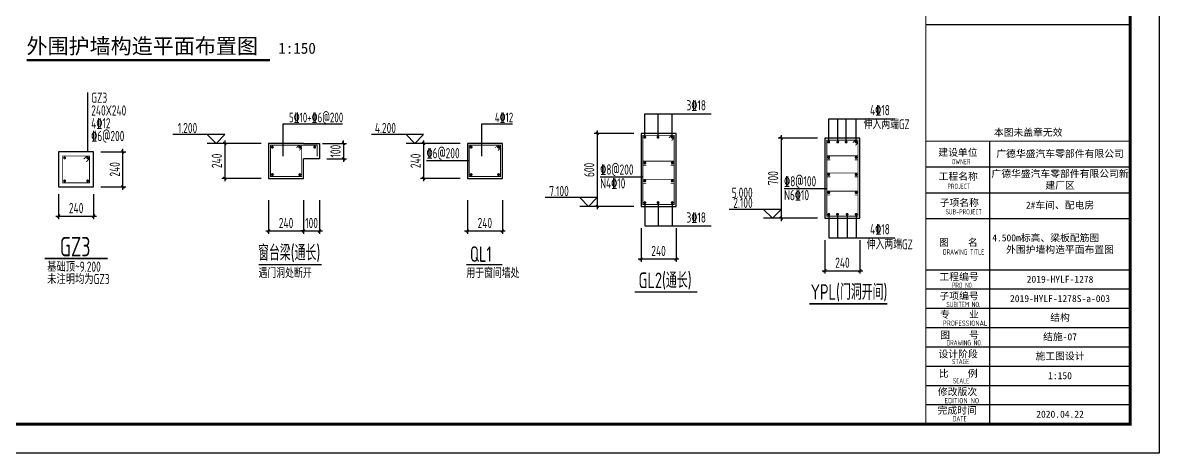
# Model space of a CAD drawing. Header units: millimetres. Extents: x 4533265 to 4958735, y 18976699 to 19555898.
# Drawn here: x 4704558 to 4762974, y 19271525 to 19293632 of the extents above; entities that cross this region are included whole.
import ezdxf
from ezdxf.enums import TextEntityAlignment as Align

# ---------------------------------------------------------------- set-up
doc = ezdxf.new("R2010")
doc.units = ezdxf.units.MM
doc.header["$LTSCALE"] = 1000
doc.header["$MEASUREMENT"] = 0
doc.layers.get('Defpoints').update_dxf_attribs({"color": 1})
for name, color, linetype in [('3T_WOOD', 21, 'Continuous'), ('BEAM_DE', 7, 'Continuous'), ('BEAM_DE_DIM', 3, 'Continuous'), ('BEAM_DE_NUM', 7, 'Continuous'), ('BEAM_DE_REIN', 1, 'Continuous'), ('BEAM_DE_TEXT', 7, 'Continuous'), ('COLU_DE', 7, 'Continuous'), ('COLU_DE_DIM', 3, 'Continuous'), ('COLU_DE_NUM', 7, 'Continuous'), ('COLU_DE_REIN', 1, 'Continuous'), ('COLU_DE_TEXT', 7, 'Continuous'), ('DIM_SYMB', 165, 'Continuous'), ('PUB_TEXT', 7, 'Continuous'), ('PUB_TITLE', 4, 'Continuous'), ('THIN', 7, 'Continuous'), ('TK', 4, 'Continuous'), ('梁集中标注', 2, 'Continuous')]:
    doc.layers.add(name, color=color, linetype=linetype)
doc.styles.add('_TCH_DYN', font='')
doc.styles.add('TSSD_Dimension', font='Tssdeng.shx', dxfattribs={"width": 0.7, "bigfont": 'hztxt.shx'})
doc.styles.add('TSSD_Label', font='tssdeng.shx', dxfattribs={"width": 0.7, "bigfont": 'hztxt.shx'})
doc.styles.add('TSSD_REIN', font='tssdeng.shx', dxfattribs={"width": 0.7, "bigfont": 'tssdchn.shx'})
doc.styles.add('图签宋体', font='', dxfattribs={"height": 300})
doc.styles.get('_TCH_DYN').set_extended_font_data('SimSun')
doc.styles.get('图签宋体').set_extended_font_data('NSimSun')
doc.dimstyles.new('TSSD_20_150', dxfattribs={"dimtxt": 525, "dimasz": 150, "dimexe": 150, "dimexo": 375, "dimgap": 150, "dimtad": 1, "dimdec": 0, "dimlfac": 0.133333, "dimzin": 0, "dimdsep": 46, "dimtxsty": 'TSSD_Dimension', "dimblk": 'ARCHTICK', "dimblk1": 'ARCHTICK', "dimblk2": 'ARCHTICK', "dimcen": 0, "dimdle": 150, "dimclrt": 7, "dimadec": 0, "dimazin": 0, "dimtfac": 1, "dimtdec": 0, "dimtix": 1, "dimtmove": 2, "dimatfit": 3, "dimfxl": 0, "dimtolj": 1, "dimtzin": 0, "dimarcsym": 0})

# ---------------------------------------------------------------- blocks, each defined once
blk = doc.blocks.new('_ArchTick')
at = {"color": 0, "linetype": 'ByBlock', "const_width": 0.4}
blk.add_lwpolyline([(-0.5, -0.5), (0.5, 0.5)], dxfattribs=at)
blk = doc.blocks.new('*D259')
at = {"layer": 'BEAM_DE_DIM', "color": 0, "lineweight": -2}
for p, q in [((4717195, 19284515), (4717195, 19282790)), ((4718995, 19284515), (4718995, 19282790)), ((4717045, 19282940), (4719145, 19282940))]:
    blk.add_line(p, q, dxfattribs=at)
at = {"layer": 'Defpoints', "color": 0}
for p in [(4717195, 19284890), (4718995, 19284890), (4718995, 19282940)]:
    blk.add_point(p, dxfattribs=at)
at = {"layer": 'BEAM_DE_DIM', "color": 0, "lineweight": -2, "xscale": 150, "yscale": 150, "zscale": 150, "rotation": 180}
blk.add_blockref('_ArchTick', (4717195, 19282940), dxfattribs=at)
at = {"layer": 'BEAM_DE_DIM', "color": 0, "lineweight": -2, "xscale": 150, "yscale": 150, "zscale": 150}
blk.add_blockref('_ArchTick', (4718995, 19282940), dxfattribs=at)
at = {"layer": 'BEAM_DE_DIM', "color": 7, "insert": (4718095, 19283352), "char_height": 525, "attachment_point": 5, "style": 'TSSD_Dimension'}
blk.add_mtext('\\A1;240', dxfattribs=at)
blk = doc.blocks.new('*D260')
at = {"layer": 'BEAM_DE_DIM', "color": 0, "lineweight": -2}
for p, q in [((4714945, 19287590), (4714945, 19285490)), ((4716820, 19287440), (4714795, 19287440)), ((4716820, 19285640), (4714795, 19285640))]:
    blk.add_line(p, q, dxfattribs=at)
at = {"layer": 'Defpoints', "color": 0}
for p in [(4717195, 19287440), (4714945, 19285640), (4717195, 19285640)]:
    blk.add_point(p, dxfattribs=at)
at = {"layer": 'BEAM_DE_DIM', "color": 0, "lineweight": -2, "xscale": 150, "yscale": 150, "zscale": 150}
for p, rotation in [((4714945, 19287440), 90), ((4714945, 19285640), 270)]:
    blk.add_blockref('_ArchTick', p, dxfattribs=dict(at, rotation=rotation))
at = {"layer": 'BEAM_DE_DIM', "color": 7, "insert": (4714533, 19286540), "char_height": 525, "attachment_point": 5, "rotation": 90, "style": 'TSSD_Dimension'}
blk.add_mtext('\\A1;240', dxfattribs=at)
blk = doc.blocks.new('_reinbk')
blk.add_line((0, 0), (0, 0))
blk = doc.blocks.new('*D261')
at = {"layer": 'BEAM_DE_DIM', "color": 0, "lineweight": -2}
for p, q in [((4745789, 19282473), (4745789, 19280748)), ((4747589, 19282473), (4747589, 19280748)), ((4745639, 19280898), (4747739, 19280898))]:
    blk.add_line(p, q, dxfattribs=at)
at = {"layer": 'Defpoints', "color": 0}
for p in [(4745789, 19282848), (4747589, 19282848), (4747589, 19280898)]:
    blk.add_point(p, dxfattribs=at)
at = {"layer": 'BEAM_DE_DIM', "color": 0, "lineweight": -2, "xscale": 150, "yscale": 150, "zscale": 150, "rotation": 180}
blk.add_blockref('_ArchTick', (4745789, 19280898), dxfattribs=at)
at = {"layer": 'BEAM_DE_DIM', "color": 0, "lineweight": -2, "xscale": 150, "yscale": 150, "zscale": 150}
blk.add_blockref('_ArchTick', (4747589, 19280898), dxfattribs=at)
at = {"layer": 'BEAM_DE_DIM', "color": 7, "insert": (4746689, 19281310), "char_height": 525, "attachment_point": 5, "style": 'TSSD_Dimension'}
blk.add_mtext('\\A1;240', dxfattribs=at)
blk = doc.blocks.new('*D262')
at = {"layer": 'BEAM_DE_DIM', "color": 0, "lineweight": -2}
for p, q in [((4745414, 19287701), (4743389, 19287701)), ((4743539, 19287851), (4743539, 19283448)), ((4745414, 19283598), (4743389, 19283598))]:
    blk.add_line(p, q, dxfattribs=at)
at = {"layer": 'Defpoints', "color": 0}
for p in [(4745789, 19287701), (4743539, 19283598), (4745789, 19283598)]:
    blk.add_point(p, dxfattribs=at)
at = {"layer": 'BEAM_DE_DIM', "color": 0, "lineweight": -2, "xscale": 150, "yscale": 150, "zscale": 150}
for p, rotation in [((4743539, 19287701), 90), ((4743539, 19283598), 270)]:
    blk.add_blockref('_ArchTick', p, dxfattribs=dict(at, rotation=rotation))
at = {"layer": 'BEAM_DE_DIM', "color": 7, "insert": (4743127, 19285650), "char_height": 525, "attachment_point": 5, "rotation": 90, "style": 'TSSD_Dimension'}
blk.add_mtext('\\A1;700', dxfattribs=at)
blk = doc.blocks.new('GeYuanFrame_36707042', base_point=(18.76, 4.34))
at = {"layer": 'PUB_TITLE'}
blk.add_lwpolyline([(628.76, 14.34), (628.76, 111.14)], dxfattribs=at)
at = {"layer": 'TK'}
for p, q in [((606.76, 102.34), (676.76, 102.34)), ((606.76, 93.54), (676.76, 93.54)), ((606.76, 84.74), (628.76, 84.74)), ((606.76, 84.74), (676.76, 84.74)), ((606.76, 67.18), (676.76, 67.18)), ((606.76, 67.14), (676.76, 67.14)), ((606.76, 60.58), (676.76, 60.58)), ((606.76, 53.98), (676.76, 53.98)), ((606.76, 47.38), (676.76, 47.38)), ((606.76, 40.78), (676.76, 40.78)), ((606.76, 34.18), (676.76, 34.18)), ((606.76, 27.58), (676.76, 27.58)), ((606.76, 20.98), (676.76, 20.98)), ((606.76, 14.34), (676.76, 14.34))]:
    blk.add_line(p, q, dxfattribs=at)
for points in [[(18.76, 424.34), (686.76, 424.34), (686.76, 4.34), (18.76, 4.34), (18.76, 424.34)], [(606.76, 151.14), (676.76, 151.14)]]:
    blk.add_lwpolyline(points, dxfattribs=at)
at = {"layer": 'TK', "const_width": 1}
blk.add_lwpolyline([(676.76, 414.34), (43.76, 414.34), (43.76, 14.34), (676.76, 14.34)], close=True, dxfattribs=at)
at = {"layer": 'TK'}
for points, const_width in [([(606.76, 414.34), (606.76, 14.34)], 0.4), ([(606.76, 111.14), (676.76, 111.14)], 0.35), ([(606.76, 67.18), (676.76, 67.18)], 0.35)]:
    blk.add_lwpolyline(points, dxfattribs=dict(at, const_width=const_width))
at = {"layer": 'TK', "style": '图签宋体'}
for s, p in [('本图未盖章无效', (630.1, 113.01)), ('建设单位', (611.06, 106.14)), ('工程名称', (611.14, 97.93)), ('子项名称', (611.52, 88.95)), ('图    名', (611.3, 75.3)), ('工程编号', (611.44, 63.58)), ('子项编号', (611.44, 57)), ('专    业', (611.68, 50.69)), ('图    号', (611.69, 43.58)), ('设计阶段', (611.12, 37.12)), ('比    例', (611.26, 30.44)), ('修改版次', (610.91, 24.22)), ('完成时间', (610.79, 17.83))]:
    blk.add_text(s, height=2.4, dxfattribs=at).set_placement(p)
at = {"layer": 'TK', "style": 'TSSD_REIN'}
for s, width, p in [('OWNER', 0.7, (615.65, 103.29)), ('PROJECT', 0.7, (614.19, 94.83)), ('SUB-PROJECT', 0.7, (613.53, 86.11)), ('DRAWING TITLE', 0.7, (612.64, 72.34)), ('PRO N0.', 0.7, (615.68, 60.96)), ('SUBITEM NO.', 0.7, (613.82, 54.39)), ('PROFESSIONAL', 0.8, (612.55, 47.95)), ('DRAWING NO.', 0.7, (613.86, 41.26)), ('STAGE', 0.7, (615.76, 34.84)), ('SCALE', 0.7, (616.05, 28.23)), ('EDITION NO.', 0.8, (613.2, 21.45)), ('DATE', 0.7, (616, 15.26))]:
    blk.add_text(s, height=1.8, dxfattribs=dict(at, width=width)).set_placement(p)
at = {"layer": 'TK', "char_height": 2.4, "width": 48, "attachment_point": 5, "style": '图签宋体'}
for s, insert in [('广德华盛汽车零部件有限公司', (652.76, 106.74)), ('广德华盛汽车零部件有限公司新建厂区', (652.76, 97.94)), ('2#车间、配电房', (652.76, 89.14)), ('4.500m标高、梁板配筋图        外围护墙构造平面布置图', (652.76, 75.94)), ('2019-HYLF-1278', (652.76, 63.88)), ('2019-HYLF-1278S-a-003', (652.76, 57.28)), ('结构', (652.76, 50.68)), ('结施-07', (652.76, 44.08)), ('施工图设计', (652.76, 37.48)), ('1:150', (652.76, 30.88)), ('2020.04.22', (652.76, 17.69))]:
    blk.add_mtext(s, dxfattribs=dict(at, insert=insert))
blk = doc.blocks.new('*D265')
at = {"layer": 'COLU_DE_DIM', "color": 0, "lineweight": -2}
for p, q in [((4708579, 19287002), (4709854, 19287002)), ((4709704, 19285052), (4709704, 19287152)), ((4708579, 19285202), (4709854, 19285202))]:
    blk.add_line(p, q, dxfattribs=at)
at = {"layer": 'Defpoints', "color": 0}
for p in [(4708204, 19287002), (4709704, 19287002), (4708204, 19285202)]:
    blk.add_point(p, dxfattribs=at)
at = {"layer": 'COLU_DE_DIM', "color": 0, "lineweight": -2, "xscale": 150, "yscale": 150, "zscale": 150}
for p, rotation in [((4709704, 19287002), 90), ((4709704, 19285202), 270)]:
    blk.add_blockref('_ArchTick', p, dxfattribs=dict(at, rotation=rotation))
at = {"layer": 'COLU_DE_DIM', "color": 7, "insert": (4709291, 19286102), "char_height": 525, "attachment_point": 5, "rotation": 90, "style": 'TSSD_Dimension'}
blk.add_mtext('\\A1;240', dxfattribs=at)
blk = doc.blocks.new('*D266')
at = {"layer": 'COLU_DE_DIM', "color": 0, "lineweight": -2}
for p, q in [((4706404, 19284827), (4706404, 19283552)), ((4708204, 19284827), (4708204, 19283552)), ((4706254, 19283702), (4708354, 19283702))]:
    blk.add_line(p, q, dxfattribs=at)
at = {"layer": 'Defpoints', "color": 0}
for p in [(4706404, 19285202), (4708204, 19285202), (4708204, 19283702)]:
    blk.add_point(p, dxfattribs=at)
at = {"layer": 'COLU_DE_DIM', "color": 0, "lineweight": -2, "xscale": 150, "yscale": 150, "zscale": 150, "rotation": 180}
blk.add_blockref('_ArchTick', (4706404, 19283702), dxfattribs=at)
at = {"layer": 'COLU_DE_DIM', "color": 0, "lineweight": -2, "xscale": 150, "yscale": 150, "zscale": 150}
blk.add_blockref('_ArchTick', (4708204, 19283702), dxfattribs=at)
at = {"layer": 'COLU_DE_DIM', "color": 7, "insert": (4707304, 19284114), "char_height": 525, "attachment_point": 5, "style": 'TSSD_Dimension'}
blk.add_mtext('\\A1;240', dxfattribs=at)
blk = doc.blocks.new('*D267')
at = {"layer": 'BEAM_DE_DIM', "color": 0, "lineweight": -2}
for p, q in [((4721047, 19287440), (4721047, 19287590)), ((4719969, 19287440), (4721197, 19287440)), ((4721047, 19287440), (4721047, 19286637)), ((4720189, 19286637), (4721197, 19286637)), ((4721047, 19286637), (4721047, 19286487))]:
    blk.add_line(p, q, dxfattribs=at)
at = {"layer": 'Defpoints', "color": 0}
for p in [(4719594, 19287440), (4719814, 19286637), (4721047, 19286637)]:
    blk.add_point(p, dxfattribs=at)
at = {"layer": 'BEAM_DE_DIM', "color": 0, "lineweight": -2, "xscale": 150, "yscale": 150, "zscale": 150}
for p, rotation in [((4721047, 19287440), 270), ((4721047, 19286637), 90)]:
    blk.add_blockref('_ArchTick', p, dxfattribs=dict(at, rotation=rotation))
at = {"layer": 'BEAM_DE_DIM', "color": 7, "insert": (4720635, 19287038), "char_height": 525, "attachment_point": 5, "rotation": 90, "style": 'TSSD_Dimension'}
blk.add_mtext('\\A1;100', dxfattribs=at)
blk = doc.blocks.new('*D268')
at = {"layer": 'BEAM_DE_DIM', "color": 0, "lineweight": -2}
for p, q in [((4718995, 19284515), (4718995, 19282790)), ((4719814, 19284515), (4719814, 19282790)), ((4718995, 19282940), (4718845, 19282940)), ((4718995, 19282940), (4719814, 19282940)), ((4719814, 19282940), (4719964, 19282940))]:
    blk.add_line(p, q, dxfattribs=at)
at = {"layer": 'Defpoints', "color": 0}
for p in [(4718995, 19284890), (4719814, 19284890), (4719814, 19282940)]:
    blk.add_point(p, dxfattribs=at)
at = {"layer": 'BEAM_DE_DIM', "color": 0, "lineweight": -2, "xscale": 150, "yscale": 150, "zscale": 150}
blk.add_blockref('_ArchTick', (4718995, 19282940), dxfattribs=at)
at = {"layer": 'BEAM_DE_DIM', "color": 0, "lineweight": -2, "xscale": 150, "yscale": 150, "zscale": 150, "rotation": 180}
blk.add_blockref('_ArchTick', (4719814, 19282940), dxfattribs=at)
at = {"layer": 'BEAM_DE_DIM', "color": 7, "insert": (4719405, 19283352), "char_height": 525, "attachment_point": 5, "style": 'TSSD_Dimension'}
blk.add_mtext('\\A1;100', dxfattribs=at)
blk = doc.blocks.new('*D269')
at = {"layer": 'BEAM_DE_DIM', "color": 0, "lineweight": -2}
for p, q in [((4736337, 19283076), (4736337, 19281351)), ((4738137, 19283076), (4738137, 19281351)), ((4736187, 19281501), (4738287, 19281501))]:
    blk.add_line(p, q, dxfattribs=at)
at = {"layer": 'Defpoints', "color": 0}
for p in [(4736337, 19283451), (4738137, 19283451), (4738137, 19281501)]:
    blk.add_point(p, dxfattribs=at)
at = {"layer": 'BEAM_DE_DIM', "color": 0, "lineweight": -2, "xscale": 150, "yscale": 150, "zscale": 150, "rotation": 180}
blk.add_blockref('_ArchTick', (4736337, 19281501), dxfattribs=at)
at = {"layer": 'BEAM_DE_DIM', "color": 0, "lineweight": -2, "xscale": 150, "yscale": 150, "zscale": 150}
blk.add_blockref('_ArchTick', (4738137, 19281501), dxfattribs=at)
at = {"layer": 'BEAM_DE_DIM', "color": 7, "insert": (4737237, 19281913), "char_height": 525, "attachment_point": 5, "style": 'TSSD_Dimension'}
blk.add_mtext('\\A1;240', dxfattribs=at)
blk = doc.blocks.new('*D270')
at = {"layer": 'BEAM_DE_DIM', "color": 0, "lineweight": -2}
for p, q in [((4735962, 19287951), (4733937, 19287951)), ((4734087, 19288101), (4734087, 19284051)), ((4735962, 19284201), (4733937, 19284201))]:
    blk.add_line(p, q, dxfattribs=at)
at = {"layer": 'Defpoints', "color": 0}
for p in [(4736337, 19287951), (4734087, 19284201), (4736337, 19284201)]:
    blk.add_point(p, dxfattribs=at)
at = {"layer": 'BEAM_DE_DIM', "color": 0, "lineweight": -2, "xscale": 150, "yscale": 150, "zscale": 150}
for p, rotation in [((4734087, 19287951), 90), ((4734087, 19284201), 270)]:
    blk.add_blockref('_ArchTick', p, dxfattribs=dict(at, rotation=rotation))
at = {"layer": 'BEAM_DE_DIM', "color": 7, "insert": (4733675, 19286076), "char_height": 525, "attachment_point": 5, "rotation": 90, "style": 'TSSD_Dimension'}
blk.add_mtext('\\A1;600', dxfattribs=at)
blk = doc.blocks.new('*D317')
at = {"layer": 'BEAM_DE_DIM', "color": 0, "lineweight": -2}
for p, q in [((4727411, 19284515), (4727411, 19282790)), ((4729211, 19284515), (4729211, 19282790)), ((4727261, 19282940), (4729361, 19282940))]:
    blk.add_line(p, q, dxfattribs=at)
at = {"layer": 'Defpoints', "color": 0}
for p in [(4727411, 19284890), (4729211, 19284890), (4729211, 19282940)]:
    blk.add_point(p, dxfattribs=at)
at = {"layer": 'BEAM_DE_DIM', "color": 0, "lineweight": -2, "xscale": 150, "yscale": 150, "zscale": 150, "rotation": 180}
blk.add_blockref('_ArchTick', (4727411, 19282940), dxfattribs=at)
at = {"layer": 'BEAM_DE_DIM', "color": 0, "lineweight": -2, "xscale": 150, "yscale": 150, "zscale": 150}
blk.add_blockref('_ArchTick', (4729211, 19282940), dxfattribs=at)
at = {"layer": 'BEAM_DE_DIM', "color": 7, "insert": (4728311, 19283352), "char_height": 525, "attachment_point": 5, "style": 'TSSD_Dimension'}
blk.add_mtext('\\A1;240', dxfattribs=at)
blk = doc.blocks.new('*D318')
at = {"layer": 'BEAM_DE_DIM', "color": 0, "lineweight": -2}
for p, q in [((4725161, 19287590), (4725161, 19285490)), ((4727036, 19287440), (4725011, 19287440)), ((4727036, 19285640), (4725011, 19285640))]:
    blk.add_line(p, q, dxfattribs=at)
at = {"layer": 'Defpoints', "color": 0}
for p in [(4727411, 19287440), (4725161, 19285640), (4727411, 19285640)]:
    blk.add_point(p, dxfattribs=at)
at = {"layer": 'BEAM_DE_DIM', "color": 0, "lineweight": -2, "xscale": 150, "yscale": 150, "zscale": 150}
for p, rotation in [((4725161, 19287440), 90), ((4725161, 19285640), 270)]:
    blk.add_blockref('_ArchTick', p, dxfattribs=dict(at, rotation=rotation))
at = {"layer": 'BEAM_DE_DIM', "color": 7, "insert": (4724748, 19286540), "char_height": 525, "attachment_point": 5, "rotation": 90, "style": 'TSSD_Dimension'}
blk.add_mtext('\\A1;240', dxfattribs=at)

msp = doc.modelspace()

# ---------------------------------------------------------------- linework, layer by layer
at = {"layer": 'BEAM_DE'}
for p, q in [((4738137.3, 19287950.6), (4736337.3, 19287950.6)), ((4736337.3, 19287950.6), (4736337.3, 19284200.6)), ((4738137.3, 19284200.6), (4738137.3, 19287950.6)), ((4747589.2, 19287701.4), (4745789.2, 19287701.4)), ((4745789.2, 19287701.4), (4745789.2, 19283597.7)), ((4747589.2, 19283597.7), (4747589.2, 19287701.4)), ((4718995.2, 19287439.9), (4717195.2, 19287439.9)), ((4717195.2, 19287439.9), (4717195.2, 19285639.9)), ((4718995.2, 19287439.9), (4719813.8, 19287439.9)), ((4719813.8, 19287439.9), (4719813.8, 19286636.9)), ((4729210.7, 19287439.9), (4727410.7, 19287439.9)), ((4727410.7, 19287439.9), (4727410.7, 19285639.9)), ((4729210.7, 19285639.9), (4729210.7, 19287439.9)), ((4718995.2, 19285639.9), (4718995.2, 19286636.9)), ((4719813.8, 19286636.9), (4718995.2, 19286636.9)), ((4717195.2, 19285639.9), (4718995.2, 19285639.9)), ((4727410.7, 19285639.9), (4729210.7, 19285639.9)), ((4736337.3, 19284200.6), (4738137.3, 19284200.6)), ((4745789.2, 19283597.7), (4747589.2, 19283597.7))]:
    msp.add_line(p, q, dxfattribs=at)
at = {"layer": 'BEAM_DE_REIN', "const_width": 45}
for points in [[(4738039.8, 19287853.1), (4738039.8, 19284298.1), (4736434.8, 19284298.1), (4736434.8, 19287853.1), (4738039.8, 19287853.1)], [(4737774.6, 19287725.8), (4737901.9, 19287853.1)], [(4738039.8, 19287715.2), (4737912.5, 19287587.9)], [(4747491.7, 19287603.9), (4747491.7, 19283695.2), (4745886.7, 19283695.2), (4745886.7, 19287603.9), (4747491.7, 19287603.9)], [(4747226.5, 19287476.6), (4747353.8, 19287603.9)], [(4718897.7, 19287342.4), (4718897.7, 19285737.4), (4717292.7, 19285737.4), (4717292.7, 19287342.4), (4718897.7, 19287342.4)], [(4718632.6, 19287215.1), (4718759.9, 19287342.4)], [(4718897.7, 19287204.5), (4718770.5, 19287077.3)], [(4718897.7, 19287342.4), (4719691.7, 19287342.4), (4719691.7, 19286769.2)], [(4729113.2, 19287342.4), (4729113.2, 19285737.4), (4727508.2, 19285737.4), (4727508.2, 19287342.4), (4729113.2, 19287342.4)], [(4728848, 19287215.1), (4728975.3, 19287342.4)], [(4729113.2, 19287204.5), (4728985.9, 19287077.3)], [(4747491.7, 19287466), (4747364.4, 19287338.7)], [(4736434.8, 19286521.3), (4738039.8, 19286521.3)], [(4745886.7, 19286794.9), (4747491.7, 19286794.9)], [(4745886.7, 19286592.4), (4746061.3, 19286592.4)], [(4747317, 19286592.4), (4747491.7, 19286592.4)], [(4736434.8, 19286318.8), (4736609.4, 19286318.8)], [(4737865.1, 19286318.8), (4738039.8, 19286318.8)], [(4745886.7, 19285918.4), (4747491.7, 19285918.4)], [(4736434.8, 19285591.1), (4738039.8, 19285591.1)], [(4736434.8, 19285388.6), (4736609.4, 19285388.6)], [(4737865.1, 19285388.6), (4738039.8, 19285388.6)], [(4745886.7, 19285715.9), (4746061.3, 19285715.9)], [(4747317, 19285715.9), (4747491.7, 19285715.9)], [(4745886.7, 19284988.1), (4747491.7, 19284988.1)], [(4745886.7, 19284785.7), (4746061.3, 19284785.7)], [(4747317, 19284785.7), (4747491.7, 19284785.7)]]:
    msp.add_lwpolyline(points, dxfattribs=at)
at = {"layer": 'BEAM_DE_REIN', "const_width": 75}
for points in [[(4736494.8, 19287755.6, 1), (4736569.8, 19287755.6, 1)], [(4737172.6, 19287755.6, 1), (4737247.6, 19287755.6, 1)], [(4737904.8, 19287755.6, 1), (4737979.8, 19287755.6, 1)], [(4745946.7, 19287506.4, 1), (4746021.7, 19287506.4, 1)], [(4746410.7, 19287506.4, 1), (4746485.7, 19287506.4, 1)], [(4746840.3, 19287506.4, 1), (4746915.3, 19287506.4, 1)], [(4747356.7, 19287506.4, 1), (4747431.7, 19287506.4, 1)], [(4717352.7, 19287244.9, 1), (4717427.7, 19287244.9, 1)], [(4718762.7, 19287244.9, 1), (4718837.7, 19287244.9, 1)], [(4719526.8, 19287244.9, 1), (4719601.8, 19287244.9, 1)], [(4727568.2, 19287244.9, 1), (4727643.2, 19287244.9, 1)], [(4728978.2, 19287244.9, 1), (4729053.2, 19287244.9, 1)], [(4736494.8, 19286439.6, 1), (4736569.8, 19286439.6, 1)], [(4737904.8, 19286439.6, 1), (4737979.8, 19286439.6, 1)], [(4745946.7, 19286713.2, 1), (4746021.7, 19286713.2, 1)], [(4747356.7, 19286713.2, 1), (4747431.7, 19286713.2, 1)], [(4717352.7, 19285834.9, 1), (4717427.7, 19285834.9, 1)], [(4718762.7, 19285834.9, 1), (4718837.7, 19285834.9, 1)], [(4727568.2, 19285834.9, 1), (4727643.2, 19285834.9, 1)], [(4728978.2, 19285834.9, 1), (4729053.2, 19285834.9, 1)], [(4745946.7, 19285836.7, 1), (4746021.7, 19285836.7, 1)], [(4747356.7, 19285836.7, 1), (4747431.7, 19285836.7, 1)], [(4736494.8, 19285509.4, 1), (4736569.8, 19285509.4, 1)], [(4737904.8, 19285509.4, 1), (4737979.8, 19285509.4, 1)], [(4745946.7, 19284906.4, 1), (4746021.7, 19284906.4, 1)], [(4747356.7, 19284906.4, 1), (4747431.7, 19284906.4, 1)], [(4736494.8, 19284395.6, 1), (4736569.8, 19284395.6, 1)], [(4737174.6, 19284395.6, 1), (4737249.6, 19284395.6, 1)], [(4737904.8, 19284395.6, 1), (4737979.8, 19284395.6, 1)], [(4745946.7, 19283792.7, 1), (4746021.7, 19283792.7, 1)], [(4746397.6, 19283792.7, 1), (4746472.6, 19283792.7, 1)], [(4746889.6, 19283792.7, 1), (4746964.6, 19283792.7, 1)], [(4747356.7, 19283792.7, 1), (4747431.7, 19283792.7, 1)]]:
    msp.add_lwpolyline(points, format="xyb", close=True, dxfattribs=at)
at = {"layer": 'BEAM_DE_TEXT'}
for p, q in [((4736532.3, 19287755.6), (4736532.3, 19288955.6)), ((4736532.3, 19288955.6), (4739937.3, 19288955.6)), ((4737210.1, 19287755.6), (4737210.1, 19288955.6)), ((4737942.3, 19287755.6), (4737942.3, 19288955.6)), ((4745984.2, 19287506.4), (4745984.2, 19288706.4)), ((4745984.2, 19288706.4), (4749389.2, 19288706.4)), ((4746448.2, 19287506.4), (4746448.2, 19288706.4)), ((4746877.8, 19287506.4), (4746877.8, 19288706.4)), ((4747394.2, 19287506.4), (4747394.2, 19288706.4)), ((4717936, 19286776.5), (4717936, 19288444.9)), ((4717936, 19288444.9), (4720996.2, 19288444.9)), ((4728151.5, 19286776.5), (4728151.5, 19288444.9)), ((4728151.5, 19288444.9), (4729731.2, 19288444.9)), ((4736532.3, 19284395.6), (4736532.3, 19283195.6)), ((4737212.1, 19284395.6), (4737212.1, 19283195.6)), ((4737942.3, 19284395.6), (4737942.3, 19283195.6)), ((4745984.2, 19283792.7), (4745984.2, 19282592.7)), ((4746435.1, 19283792.7), (4746435.1, 19282592.7)), ((4746927.1, 19283792.7), (4746927.1, 19282592.7)), ((4747394.2, 19283792.7), (4747394.2, 19282592.7)), ((4736532.3, 19283195.6), (4739937.3, 19283195.6)), ((4745984.2, 19282592.7), (4749389.2, 19282592.7))]:
    msp.add_line(p, q, dxfattribs=at)
for points in [[(4727508.2, 19286539.9), (4725310.7, 19286539.9)], [(4736434.8, 19285700.6), (4734237.3, 19285700.6)], [(4745886.7, 19285097.7), (4743689.2, 19285097.7)]]:
    msp.add_lwpolyline(points, dxfattribs=at)
at = {"layer": 'COLU_DE'}
msp.add_lwpolyline([(4708203.6, 19287001.9), (4706403.6, 19287001.9), (4706403.6, 19285201.9), (4708203.6, 19285201.9)], close=True, dxfattribs=at)
at = {"layer": 'COLU_DE_NUM', "const_width": 75}
for points in [[(4705688.2, 19281526.9), (4708918.9, 19281526.9)], [(4716685.4, 19281214.5), (4719916.2, 19281214.5)], [(4727366.1, 19281214.5), (4729201, 19281214.5)], [(4736008, 19279800.4), (4739238.8, 19279800.4)], [(4744986.3, 19279197.5), (4749002.2, 19279197.5)]]:
    msp.add_lwpolyline(points, dxfattribs=at)
at = {"layer": 'COLU_DE_REIN', "const_width": 45}
msp.add_lwpolyline([(4707829.5, 19286489.9), (4707993.6, 19286654), (4707993.6, 19286791.9), (4706613.6, 19286791.9), (4706613.6, 19285411.9), (4707993.6, 19285411.9), (4707993.6, 19286791.9), (4707855.7, 19286791.9), (4707691.6, 19286627.8)], dxfattribs=at)
at = {"layer": 'COLU_DE_REIN', "const_width": 75}
for points in [[(4706673.6, 19286694.4, 1), (4706748.6, 19286694.4, 1)], [(4707858.6, 19286694.4, 1), (4707933.6, 19286694.4, 1)], [(4706673.6, 19285509.4, 1), (4706748.6, 19285509.4, 1)], [(4707858.6, 19285509.4, 1), (4707933.6, 19285509.4, 1)]]:
    msp.add_lwpolyline(points, format="xyb", close=True, dxfattribs=at)
at = {"layer": 'COLU_DE_TEXT'}
msp.add_line((4707903.6, 19287001.9), (4707903.6, 19290046.9), dxfattribs=at)
at = {"layer": 'DIM_SYMB', "const_width": 105}
msp.add_lwpolyline([(4704752.8, 19291711.1), (4717274.8, 19291711.1)], dxfattribs=at)
at = {"layer": 'THIN'}
for p, q in [((4714945.2, 19287889.9), (4712265.4, 19287889.9)), ((4714495.2, 19287439.9), (4714045.2, 19287889.9)), ((4714495.2, 19287439.9), (4714945.2, 19287889.9)), ((4725160.7, 19287889.9), (4722480.8, 19287889.9)), ((4724710.7, 19287439.9), (4724260.7, 19287889.9)), ((4724710.7, 19287439.9), (4725160.7, 19287889.9)), ((4715695.2, 19287439.9), (4714045.2, 19287439.9)), ((4725910.7, 19287439.9), (4724260.7, 19287439.9)), ((4734087.3, 19284650.6), (4731407.5, 19284650.6)), ((4733637.3, 19284200.6), (4733187.3, 19284650.6)), ((4733637.3, 19284200.6), (4734087.3, 19284650.6)), ((4734837.3, 19284200.6), (4733187.3, 19284200.6)), ((4743539.2, 19284047.7), (4740859.4, 19284047.7)), ((4743089.2, 19283597.7), (4742639.2, 19284047.7)), ((4743089.2, 19283597.7), (4743539.2, 19284047.7)), ((4744289.2, 19283597.7), (4742639.2, 19283597.7))]:
    msp.add_line(p, q, dxfattribs=at)

# ---------------------------------------------------------------- block references
at = {"layer": '3T_WOOD', "xscale": 150, "yscale": 150, "zscale": 150}
msp.add_blockref('GeYuanFrame_36707042', (4662773.6, 19271524.9), dxfattribs=at)
at = {"layer": 'BEAM_DE_TEXT', "xscale": 150, "yscale": 150, "zscale": 150}
for p in [(4717292.7, 19286539.9), (4727508.2, 19286539.9), (4745886.7, 19286485.1), (4736434.8, 19286211.5), (4736434.8, 19285281.3), (4745886.7, 19285608.6), (4745886.7, 19284678.4)]:
    msp.add_blockref('_reinbk', p, dxfattribs=at)

# ---------------------------------------------------------------- texts
at = {"layer": 'BEAM_DE_NUM', "style": 'TSSD_REIN', "width": 0.7}
for s, height, p in [('3\x8418', 525, (4739674.8, 19289130.6)), ('4\x8418', 525, (4749126.7, 19288881.4)), ('5\x8410+\x846@200', 500, (4721032.6, 19288518.3)), ('4\x8412', 500, (4729767.7, 19288518.3)), ('3\x8418', 525, (4739674.8, 19283370.6)), ('4\x8418', 525, (4749126.7, 19282767.7))]:
    msp.add_text(s, height=height, dxfattribs=at).set_placement(p, align=Align.RIGHT)
at = {"layer": 'BEAM_DE_TEXT', "style": 'TSSD_REIN', "width": 0.7}
for s, p in [('\x846@200', (4725310.7, 19286671.2)), ('\x848@200', (4734237.3, 19285831.9)), ('\x848@100', (4743689.2, 19285229)), ('N4\x8410', (4734237.3, 19285121.8)), ('N6\x8410', (4743689.2, 19284518.8))]:
    msp.add_text(s, height=525, dxfattribs=at).set_placement(p)
at = {"layer": 'COLU_DE_NUM', "style": 'TSSD_Label', "width": 0.7}
for s, height, p in [('GZ3', 1000, (4707255.5, 19282135.5)), ('窗台梁(通长)', 800, (4718252.7, 19281823.1)), ('QL1', 800, (4728103.5, 19281754)), ('GL2(通长)', 800, (4737575.3, 19280409.1)), ('YPL(门洞开间)', 800, (4747027.2, 19279806.2))]:
    msp.add_text(s, height=height, dxfattribs=at).set_placement(p, align=Align.MIDDLE)
at = {"layer": 'COLU_DE_TEXT', "style": 'TSSD_REIN', "width": 0.7}
for s, p in [('GZ3', (4708078.6, 19289521.9)), ('240X240', (4708078.6, 19288865.6)), ('4\x8412', (4708078.6, 19288209.4)), ('\x846@200', (4708078.6, 19287553.1)), ('基础顶~9.200', (4705815.2, 19280842.5)), ('未注明均为GZ3', (4705815.2, 19280208.2))]:
    msp.add_text(s, height=525, dxfattribs=at).set_placement(p)
at = {"layer": 'PUB_TEXT', "style": '_TCH_DYN'}
for s, height, p in [('外围护墙构造平面布置图', 793.038, (4704752.8, 19292040.8)), ('1:150', 566.46, (4717694.8, 19292040.8))]:
    msp.add_text(s, height=height, dxfattribs=at).set_placement(p)
at = {"layer": 'THIN', "style": 'TSSD_Label', "width": 0.7}
for s, p in [('1.200', (4713526.7, 19287964.9)), ('4.200', (4723742.1, 19287964.9)), ('7.100', (4732623.8, 19284725.6)), ('5.000', (4742075.7, 19284638.6)), ('2.100', (4742075.7, 19284122.7))]:
    msp.add_text(s, height=525, dxfattribs=at).set_placement(p, align=Align.RIGHT)
at = {"layer": '梁集中标注', "color": 3, "style": 'TSSD_REIN', "width": 0.7}
for s, p in [('伸入两端GZ', (4747776, 19288169.5)), ('伸入两端GZ', (4747935.2, 19282001.6)), ('遇门洞处断开', (4716677, 19280528.9)), ('用于窗间墙处', (4727357.7, 19280528.9))]:
    msp.add_text(s, height=500, dxfattribs=at).set_placement(p)

# ---------------------------------------------------------------- dimensions: what is measured, and where the dimension line sits
at = {"layer": 'BEAM_DE_DIM'}
for base, p1, p2, picture, middle in [((4714945.2, 19285639.9), (4717195.2, 19287439.9), (4717195.2, 19285639.9), '*D260', (4714532.7, 19286539.9)), ((4725160.7, 19285639.9), (4727410.7, 19287439.9), (4727410.7, 19285639.9), '*D318', (4724748.2, 19286539.9))]:
    dim = msp.add_linear_dim(base=base, p1=p1, p2=p2, angle=90, dimstyle='TSSD_20_150', dxfattribs=at)
    dim.commit()
    dim.dimension.update_dxf_attribs({"geometry": picture, "text_midpoint": middle})
for base, p1, p2, text, picture, middle in [((4721047.4, 19286636.9), (4719593.7, 19287439.9), (4719813.8, 19286636.9), '100', '*D267', (4720634.9, 19287038.4)), ((4734087.3, 19284200.6), (4736337.3, 19287950.6), (4736337.3, 19284200.6), '600', '*D270', (4733674.8, 19286075.6)), ((4743539.2, 19283597.7), (4745789.2, 19287701.4), (4745789.2, 19283597.7), '700', '*D262', (4743126.7, 19285649.5))]:
    dim = msp.add_linear_dim(base=base, p1=p1, p2=p2, angle=90, text=text, dimstyle='TSSD_20_150', dxfattribs=at)
    dim.commit()
    dim.dimension.update_dxf_attribs({"geometry": picture, "text_midpoint": middle})
for base, p1, p2, picture, middle in [((4718995.2, 19282939.9), (4717195.2, 19284889.9), (4718995.2, 19284889.9), '*D259', (4718095.2, 19283352.4)), ((4729210.7, 19282939.9), (4727410.7, 19284889.9), (4729210.7, 19284889.9), '*D317', (4728310.7, 19283352.4)), ((4738137.3, 19281500.6), (4736337.3, 19283450.6), (4738137.3, 19283450.6), '*D269', (4737237.3, 19281913.1)), ((4747589.2, 19280897.7), (4745789.2, 19282847.7), (4747589.2, 19282847.7), '*D261', (4746689.2, 19281310.2))]:
    dim = msp.add_linear_dim(base=base, p1=p1, p2=p2, dimstyle='TSSD_20_150', dxfattribs=at)
    dim.commit()
    dim.dimension.update_dxf_attribs({"geometry": picture, "text_midpoint": middle})
dim = msp.add_linear_dim(base=(4719813.8, 19282939.9), p1=(4718995.2, 19284889.9), p2=(4719813.8, 19284889.9), text='100', dimstyle='TSSD_20_150', dxfattribs=at)
dim.commit()
dim.dimension.update_dxf_attribs({"geometry": '*D268', "text_midpoint": (4719404.5, 19283352.4)})
at = {"layer": 'COLU_DE_DIM'}
for p1, p2, picture, middle in [((4708203.6, 19285201.9), (4708203.6, 19287001.9), '*D265', (4709291.1, 19286101.9)), ((4706403.6, 19285201.9), (4708203.6, 19285201.9), '*D266', (4707303.6, 19284114.4))]:
    dim = msp.add_aligned_dim(p1=p1, p2=p2, distance=-1500, dimstyle='TSSD_20_150', dxfattribs=at)
    dim.commit()
    dim.dimension.update_dxf_attribs({"geometry": picture, "text_midpoint": middle})

doc.saveas('drawing.dxf')
